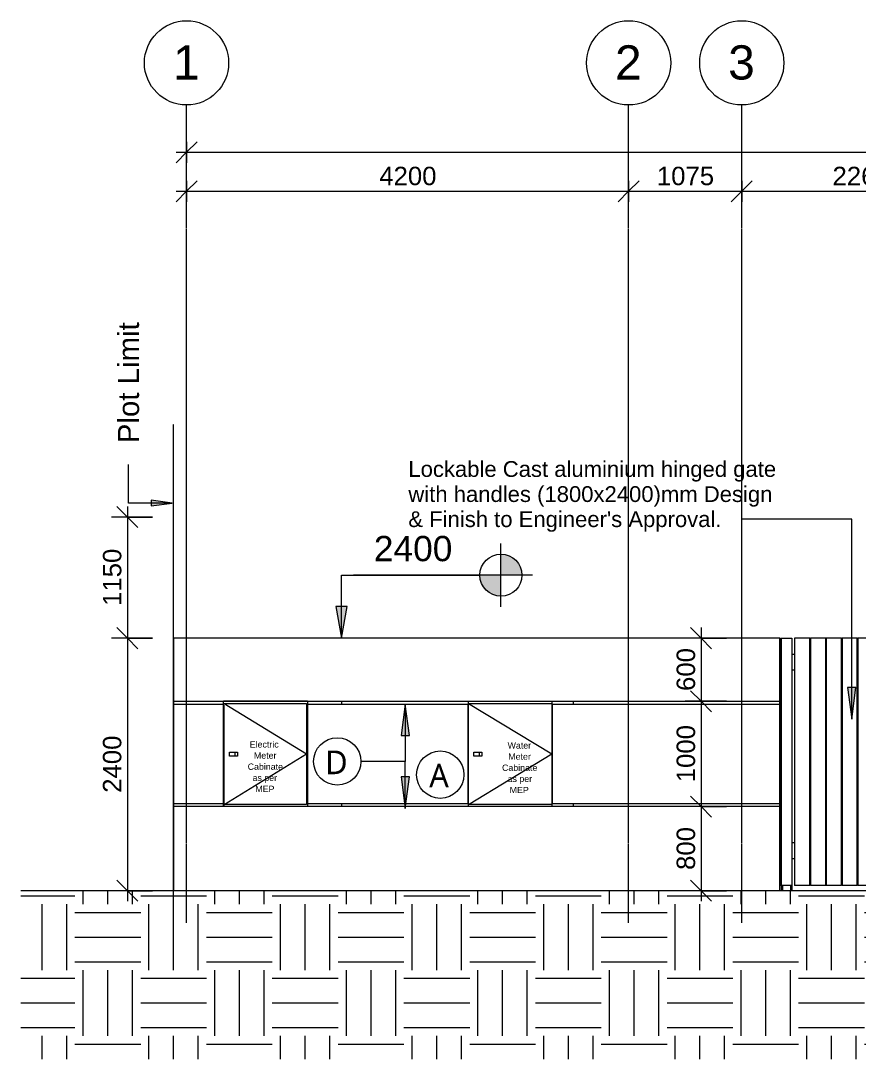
# Model space of a CAD drawing. Header units: millimetres. Extents: x -15568 to 101774, y -1636 to 15232.
# Drawn here: x 69653 to 77610, y -1600 to 8265 of the extents above; entities that cross this region are included whole.
import ezdxf

# ---------------------------------------------------------------- set-up
doc = ezdxf.new("R2010")
doc.units = ezdxf.units.MM
for name, pattern in [('Dash', [6, 3, -3]), ('Grid Line', [22.225, 12.7, -3.175, 3.175, -3.175]), ('Hidden', [7.14375, 4.7625, -2.38125])]:
    doc.linetypes.add(name, pattern=pattern)
for name, color, linetype, lineweight in [('A-ANNO-DIMS', 211, 'Continuous', 9), ('A-ANNO-DIMS-100', 211, 'Continuous', 9), ('A-ANNO-NOTE', 131, 'Continuous', 9), ('A-DETL-GENF', 92, 'Continuous', 9), ('A-DETL-HDLN', 90, 'Hidden', 9), ('A-DETL-THIN', 151, 'Continuous', 9), ('A-DOOR', 31, 'Continuous', 9), ('A-WALL', 113, 'Continuous', 9), ('G-ANNO-DIMS', 111, 'Continuous', 9), ('G-ANNO-TEXT', 231, 'Continuous', 9), ('Q-CASE', 31, 'Continuous', 9), ('S-COLS', 52, 'Hidden', 9), ('S-GRID', 1, 'Continuous', 9), ('S-GRID-IDEN', 1, 'Continuous', 9)]:
    doc.layers.add(name, color=color, linetype=linetype, lineweight=lineweight)
doc.styles.add('Arial_10', font='arial.ttf', dxfattribs={"height": 150})
doc.styles.add('Arial_14', font='arial.ttf', dxfattribs={"height": 60})
doc.styles.add('Arial_2', font='arial.ttf', dxfattribs={"height": 325})
doc.styles.add('Arial_4', font='arial.ttf', dxfattribs={"height": 240})
doc.styles.add('Arial_5', font='arial.ttf', dxfattribs={"height": 200})
doc.styles.add('Arial_7', font='arial.ttf', dxfattribs={"height": 175})
doc.styles.add('Lucida Sans Unicode', font='l_10646.ttf', dxfattribs={"height": 225})
doc.dimstyles.new('Ele-dim-100_2', dxfattribs={"dimscale": 304.8, "dimtxt": 178.545395, "dimasz": 0.656168, "dimexe": 0.492126, "dimexo": 0.0625, "dimgap": 0.016404, "dimtad": 1, "dimdec": 0, "dimrnd": 5, "dimzin": 0, "dimdsep": 46, "dimtxsty": 'Arial_7', "dimblk1": 'OBLIQUE', "dimblk2": 'OBLIQUE', "dimsah": 1, "dimcen": 0.09, "dimdle": 0.328084, "dimazin": 0, "dimtfac": 1, "dimtdec": 4, "dimtix": 1, "dimtmove": 0, "dimatfit": 3, "dimfxl": 0.787402, "dimfxlon": 1, "dimtvp": 1, "dimtolj": 1, "dimtzin": 0, "dimarcsym": 2})
doc.dimstyles.new('grid-dim', dxfattribs={"dimscale": 304.8, "dimtxt": 178.545395, "dimasz": 0.656168, "dimexe": 0.328084, "dimexo": 0.0625, "dimgap": 0.016404, "dimtad": 1, "dimdec": 0, "dimzin": 0, "dimdsep": 46, "dimtxsty": 'Arial_7', "dimblk1": 'OBLIQUE', "dimblk2": 'OBLIQUE', "dimsah": 1, "dimcen": 0.09, "dimdle": 0.328084, "dimazin": 0, "dimtfac": 1, "dimtdec": 4, "dimtix": 1, "dimtmove": 0, "dimatfit": 3, "dimfxl": 0.328084, "dimfxlon": 1, "dimtvp": 1, "dimtolj": 1, "dimtzin": 0, "dimarcsym": 2})

# ---------------------------------------------------------------- blocks, each defined once
blk = doc.blocks.new('Double_Gate_14354 - 12_ W x 7_ H-1332395-Elevation-1a')
at = {"layer": 'A-DOOR'}
for p, q in [((-1470.8, 2400), (-1463.7, 2400)), ((-1470.8, 2400), (-1470.8, 50)), ((-1463.7, 2400), (-1362.1, 2400)), ((-1463.7, 2400), (-1463.7, 50)), ((-1362.1, 2400), (-1362.1, 50)), ((-1336.7, 2400), (-1336.7, 50)), ((-1191.7, 2400), (-1336.7, 2400)), ((-1191.7, 50), (-1191.7, 2400)), ((-1191.7, 2400), (-1186.7, 2400)), ((-1191.7, 2395.2), (-1186.7, 2395.2)), ((-1186.7, 2400), (-1186.7, 50)), ((-1041.7, 2400), (-1186.7, 2400)), ((-1041.7, 50), (-1041.7, 2400)), ((-1041.7, 2400), (-1036.7, 2400)), ((-1041.7, 2395.2), (-1036.7, 2395.2)), ((-1036.7, 2400), (-1036.7, 50)), ((-891.7, 2400), (-1036.7, 2400)), ((-891.7, 50), (-891.7, 2400)), ((-891.7, 2400), (-886.7, 2400)), ((-891.7, 2395.2), (-886.7, 2395.2)), ((-886.7, 2400), (-886.7, 50)), ((-741.7, 2400), (-886.7, 2400)), ((-741.7, 50), (-741.7, 2400)), ((-741.7, 2400), (-736.7, 2400)), ((-741.7, 2395.2), (-736.7, 2395.2)), ((-736.7, 2400), (-736.7, 50)), ((-591.7, 2400), (-736.7, 2400)), ((-591.7, 50), (-591.7, 2400)), ((-591.7, 2400), (-589.1, 2400)), ((-589.1, 2400), (-589.1, 152.4)), ((-563.7, 2400), (-561.1, 2400)), ((-563.7, 2400), (-563.7, 152.4)), ((-561.1, 50), (-561.1, 2400)), ((-416.1, 2400), (-561.1, 2400)), ((-416.1, 2400), (-416.1, 50)), ((-416.1, 2400), (-411.1, 2400)), ((-416.1, 2395.2), (-411.1, 2395.2)), ((-411.1, 50), (-411.1, 2400)), ((-266.1, 2400), (-411.1, 2400)), ((-266.1, 2400), (-266.1, 50)), ((-266.1, 2400), (-261.1, 2400)), ((-266.1, 2395.2), (-261.1, 2395.2)), ((-261.1, 50), (-261.1, 2400)), ((-116.1, 2400), (-261.1, 2400)), ((-116.1, 2400), (-116.1, 50)), ((-116.1, 2400), (-111.1, 2400)), ((-116.1, 2395.2), (-111.1, 2395.2)), ((-111.1, 50), (-111.1, 2400)), ((33.9, 2400), (-111.1, 2400)), ((33.9, 2400), (33.9, 50)), ((33.9, 2400), (38.9, 2400)), ((33.9, 2395.2), (38.9, 2395.2)), ((38.9, 50), (38.9, 2400)), ((183.9, 2400), (38.9, 2400)), ((183.9, 2400), (183.9, 50)), ((209.3, 2400), (209.3, 50)), ((310.9, 2400), (209.3, 2400)), ((310.9, 2400), (310.9, 50)), ((318.1, 2400), (310.9, 2400)), ((318.1, 2400), (318.1, 50)), ((-1191.7, 2323.8), (-1186.7, 2323.8)), ((-1041.7, 2323.8), (-1036.7, 2323.8)), ((-891.7, 2323.8), (-886.7, 2323.8)), ((-741.7, 2323.8), (-736.7, 2323.8)), ((-416.1, 2323.8), (-411.1, 2323.8)), ((-413.7, 2323.9), (-413.7, 228.4)), ((-266.1, 2323.8), (-261.1, 2323.8)), ((-263.7, 2323.9), (-263.7, 228.3)), ((-116.1, 2323.8), (-111.1, 2323.8)), ((-113.7, 2324.1), (-113.7, 228.5)), ((33.9, 2323.8), (38.9, 2323.8)), ((36.3, 2324), (36.3, 228.5)), ((-1362.1, 2247.6), (-1336.7, 2247.6)), ((183.9, 2247.6), (209.3, 2247.6)), ((-1336.7, 2095.2), (-1362.1, 2095.2)), ((209.3, 2095.2), (183.9, 2095.2)), ((-1362.1, 457.2), (-1336.7, 457.2)), ((183.9, 457.2), (209.3, 457.2)), ((-1336.7, 304.8), (-1362.1, 304.8)), ((209.3, 304.8), (183.9, 304.8)), ((-1186.7, 228.6), (-1191.7, 228.6)), ((-1036.7, 228.6), (-1041.7, 228.6)), ((-886.7, 228.6), (-891.7, 228.6)), ((-736.7, 228.6), (-741.7, 228.6)), ((-411.1, 228.6), (-416.1, 228.6)), ((-261.1, 228.6), (-266.1, 228.6)), ((-111.1, 228.6), (-116.1, 228.6)), ((38.9, 228.6), (33.9, 228.6)), ((-1186.7, 157.2), (-1191.7, 157.2)), ((-1186.7, 152.4), (-1191.7, 152.4)), ((-1036.7, 157.2), (-1041.7, 157.2)), ((-1036.7, 152.4), (-1041.7, 152.4)), ((-886.7, 157.2), (-891.7, 157.2)), ((-886.7, 152.4), (-891.7, 152.4)), ((-736.7, 157.2), (-741.7, 157.2)), ((-736.7, 152.4), (-741.7, 152.4)), ((-589.1, 152.4), (-591.7, 152.4)), ((-563.7, 152.4), (-563.7, 50)), ((-561.1, 152.4), (-563.7, 152.4)), ((-411.1, 157.2), (-416.1, 157.2)), ((-411.1, 152.4), (-416.1, 152.4)), ((-413.7, 152.4), (-413.7, 50)), ((-261.1, 157.2), (-266.1, 157.2)), ((-261.1, 152.4), (-266.1, 152.4)), ((-263.7, 152.4), (-263.7, 50)), ((-111.1, 157.2), (-116.1, 157.2)), ((-111.1, 152.4), (-116.1, 152.4)), ((-113.7, 152.4), (-113.7, 50)), ((38.9, 157.2), (33.9, 157.2)), ((38.9, 152.4), (33.9, 152.4)), ((36.3, 152.6), (36.3, 50)), ((-1463.7, 50), (-1470.8, 50)), ((-1362.1, 50), (-1463.7, 50)), ((-1191.7, 50), (-1336.7, 50)), ((-1041.7, 50), (-1186.7, 50)), ((-891.7, 50), (-1036.7, 50)), ((-741.7, 50), (-886.7, 50)), ((-591.7, 50), (-736.7, 50)), ((-561.1, 50), (-563.7, 50)), ((-416.1, 50), (-561.1, 50)), ((-411.1, 50), (-413.7, 50)), ((-266.1, 50), (-411.1, 50)), ((-261.1, 50), (-263.7, 50)), ((-116.1, 50), (-261.1, 50)), ((-111.1, 50), (-113.7, 50)), ((33.9, 50), (-111.1, 50)), ((38.9, 50), (36.3, 50)), ((183.9, 50), (38.9, 50)), ((310.9, 50), (209.3, 50)), ((318.1, 50), (310.9, 50))]:
    blk.add_line(p, q, dxfattribs=at)
at = {"layer": 'A-DOOR', "linetype": 'Dash'}
for p in [(-563.7, 2400), (-563.7, 0)]:
    blk.add_line(p, (-589.1, 1200), dxfattribs=at)
at = {"layer": 'A-DOOR'}
for points, knots in [([(-591.8, 2397.2), (-591.7, 2397.4), (-591.4, 2397.7), (-590.7, 2398.3), (-590.2, 2398.9), (-589.8, 2399.2)], [-0.3333333, -0.3333333, -0.3333333, -0.3333333, -0.25, -0.1666667, 0, 0, 0, 0]), ([(-562.9, 2399.2), (-562.5, 2398.9), (-562, 2398.3), (-561.3, 2397.7), (-561, 2397.4), (-560.9, 2397.2)], [-1, -1, -1, -1, -0.8333333, -0.75, -0.6666667, -0.6666667, -0.6666667, -0.6666667]), ([(-589.8, 153.2), (-590.2, 153.5), (-590.7, 154.1), (-591.4, 154.7), (-591.7, 155), (-591.8, 155.2)], [0, 0, 0, 0, 0.1666667, 0.25, 0.3333333, 0.3333333, 0.3333333, 0.3333333]), ([(-560.9, 155.2), (-560.9, 155.1), (-561.1, 155), (-561.4, 154.6), (-562, 154.1), (-562.5, 153.5), (-562.9, 153.2)], [0.6666667, 0.6666667, 0.6666667, 0.6666667, 0.7083333, 0.75, 0.8333333, 1, 1, 1, 1])]:
    blk.add_open_spline(points, degree=3, knots=knots, dxfattribs=at)
at = {"layer": 'S-COLS', "linetype": 'Continuous'}
for p, q in [((-1463.7, 50), (-1463.7, 0)), ((-1362.1, 50), (-1362.1, 0)), ((209.3, 0), (209.3, 50)), ((310.9, 0), (310.9, 50))]:
    blk.add_line(p, q, dxfattribs=at)
at = {"layer": 'S-COLS'}
for p, q in [((-1451.8, 50), (-1451.8, 0)), ((-1373.9, 0), (-1373.9, 50)), ((221.2, 0), (221.2, 50)), ((299.1, 50), (299.1, 0))]:
    blk.add_line(p, q, dxfattribs=at)
blk = doc.blocks.new('sm - sm-1656433-Elevation-1a')
at = {"layer": 'Q-CASE'}
for p, q in [((-6763.9, 800), (-6763.9, 1800)), ((-6763.9, 1800), (-5963.9, 1800)), ((-6763.9, 800), (-6763.9, 1800)), ((-5963.9, 1800), (-6763.9, 1800)), ((-6756.2, 1780), (-5973.7, 1300)), ((-6756.2, 1780), (-5973.7, 1780)), ((-5973.7, 1780), (-5973.7, 820)), ((-5963.9, 1800), (-5963.9, 800)), ((-5963.9, 1800), (-5963.9, 800)), ((-6756.2, 803.2), (-6756.2, 1763.2)), ((-6756.2, 820), (-5973.7, 1300)), ((-6704.5, 1278.8), (-6704.5, 1316.3)), ((-6704.5, 1316.3), (-6629.5, 1316.3)), ((-6654.5, 1316.3), (-6654.5, 1278.8)), ((-6629.5, 1316.3), (-6629.5, 1278.8)), ((-6629.5, 1278.8), (-6704.5, 1278.8)), ((-5963.9, 800), (-6763.9, 800)), ((-5963.9, 800), (-6763.9, 800)), ((-5973.7, 820), (-6756.2, 820))]:
    blk.add_line(p, q, dxfattribs=at)
blk = doc.blocks.new('ONU - ONU-1657418-Elevation-1a')
at = {"layer": 'Q-CASE'}
for p, q in [((-4438.9, 1800), (-3638.9, 1800)), ((-4438.9, 1800), (-4438.9, 800)), ((-4435, 1780), (-3642.2, 1300)), ((-4435, 820), (-4435, 1780)), ((-4435, 1780), (-3642.2, 1780)), ((-3642.2, 1780), (-3642.2, 820)), ((-3638.9, 800), (-3638.9, 1800)), ((-4435, 820), (-3642.2, 1300)), ((-4384, 1278.8), (-4384, 1316.3)), ((-4384, 1316.3), (-4309, 1316.3)), ((-4334, 1316.3), (-4334, 1278.8)), ((-4309, 1316.3), (-4309, 1278.8)), ((-4309, 1278.8), (-4384, 1278.8)), ((-3638.9, 800), (-4438.9, 800)), ((-3642.2, 820), (-4435, 820))]:
    blk.add_line(p, q, dxfattribs=at)
blk = doc.blocks.new('Grid - 100-grid-312781-Elevation-1a')
at = {"layer": 'S-GRID-IDEN'}
blk.add_circle((-7113.9, 7864.5), 400, dxfattribs=at)
blk = doc.blocks.new('Spot Elevations - Standard-23738-Elevation-1a')
at = {"layer": 'G-ANNO-DIMS'}
h = blk.add_hatch(color=256, dxfattribs=at)
edge = h.paths.add_edge_path()
edge.add_line((-4127.1, 2998.1), (-3927.1, 2998.1))
edge.add_arc((-4127.1, 2998.1), 200, 0, 90)
edge.add_line((-4127.1, 3198.1), (-4127.1, 2998.1))
h = blk.add_hatch(color=256, dxfattribs=at)
edge = h.paths.add_edge_path()
edge.add_line((-4127.1, 2998.1), (-4327.1, 2998.1))
edge.add_arc((-4127.1, 2998.1), 200, 180, 270)
edge.add_line((-4127.1, 2798.1), (-4127.1, 2998.1))
for p, q in [((-4127.1, 2698.1), (-4127.1, 3298.1)), ((-3827.1, 2998.1), (-5527.1, 2998.1))]:
    blk.add_line(p, q, dxfattribs=at)
blk.add_circle((-4127.1, 2998.1), 200, dxfattribs=at)
blk = doc.blocks.new('GL-TEXT2 - External finishes-tag 2-777035-Elevation-1a')
at = {"layer": 'A-ANNO-NOTE'}
blk.add_circle((4371.7, 3010.2), 225, dxfattribs=at)
blk = doc.blocks.new('DIMBLOCK77-Elevation-1a')
at = {"layer": 'A-ANNO-DIMS-100', "transparency": 16777216}
for p, q in [((70665.9, 3550), (70565.9, 3650)), ((70665.9, 3650), (70665.9, 2400)), ((70905.9, 3550), (70515.9, 3550)), ((70665.9, 3550), (70765.9, 3450)), ((70665.9, 3550), (70905.9, 3550)), ((70665.9, 2400), (70565.9, 2500)), ((70905.9, 2400), (70515.9, 2400)), ((70665.9, 2400), (70765.9, 2300)), ((70665.9, 2400), (70905.9, 2400))]:
    blk.add_line(p, q, dxfattribs=at)
at = {"layer": 'A-ANNO-DIMS-100', "color": 0, "transparency": 16777216, "insert": (70433.7, 2705.8), "char_height": 175, "width": 646.06, "attachment_point": 1, "rotation": 90, "line_spacing_factor": 0.941778, "style": 'Arial_7'}
blk.add_mtext('1150', dxfattribs=at)
blk = doc.blocks.new('_Oblique')
at = {"color": 0, "linetype": 'ByBlock', "lineweight": -2}
blk.add_line((-0.5, -0.5), (0.5, 0.5), dxfattribs=at)
blk = doc.blocks.new('DIMBLOCK78-Elevation-1a')
at = {"layer": 'A-ANNO-DIMS-100', "transparency": 16777216}
for p, q in [((70665.9, 2400), (70565.9, 2500)), ((70905.9, 2400), (70515.9, 2400)), ((70665.9, 2400), (70665.9, -100)), ((70665.9, 2400), (70765.9, 2300)), ((70665.9, 2400), (70905.9, 2400)), ((70665.9, 0), (70565.9, 100)), ((70905.9, 0), (70515.9, 0)), ((70665.9, 0), (70765.9, -100)), ((70665.9, 0), (70905.9, 0))]:
    blk.add_line(p, q, dxfattribs=at)
at = {"layer": 'A-ANNO-DIMS-100', "color": 0, "transparency": 16777216, "insert": (70433.7, 930.8), "char_height": 175, "width": 646.06, "attachment_point": 1, "rotation": 90, "line_spacing_factor": 0.941778, "style": 'Arial_7'}
blk.add_mtext('2400', dxfattribs=at)
blk = doc.blocks.new('DIMBLOCK79-Elevation-1a')
at = {"layer": 'A-ANNO-DIMS-100', "transparency": 16777216}
for p, q in [((76116.7, 2400), (76016.7, 2500)), ((76116.7, 2500), (76116.7, 1800)), ((76356.7, 2400), (75966.7, 2400)), ((76116.7, 2400), (76216.7, 2300)), ((76116.7, 2400), (76356.7, 2400)), ((76116.7, 1800), (76016.7, 1900)), ((76356.7, 1800), (75966.7, 1800)), ((76116.7, 1800), (76216.7, 1700)), ((76116.7, 1800), (76356.7, 1800))]:
    blk.add_line(p, q, dxfattribs=at)
at = {"layer": 'A-ANNO-DIMS-100', "color": 0, "transparency": 16777216, "insert": (75884.5, 1898.1), "char_height": 175, "width": 484.545, "attachment_point": 1, "rotation": 90, "line_spacing_factor": 0.941778, "style": 'Arial_7'}
blk.add_mtext('600', dxfattribs=at)
blk = doc.blocks.new('DIMBLOCK80-Elevation-1a')
at = {"layer": 'A-ANNO-DIMS-100', "transparency": 16777216}
for p, q in [((76116.7, 1800), (76016.7, 1900)), ((76356.7, 1800), (75966.7, 1800)), ((76116.7, 1800), (76116.7, 800)), ((76116.7, 1800), (76216.7, 1700)), ((76116.7, 1800), (76356.7, 1800)), ((76116.7, 800), (76016.7, 900)), ((76356.7, 800), (75966.7, 800)), ((76116.7, 800), (76216.7, 700)), ((76116.7, 800), (76356.7, 800))]:
    blk.add_line(p, q, dxfattribs=at)
at = {"layer": 'A-ANNO-DIMS-100', "color": 0, "transparency": 16777216, "insert": (75884.5, 1030.8), "char_height": 175, "width": 646.06, "attachment_point": 1, "rotation": 90, "line_spacing_factor": 0.941778, "style": 'Arial_7'}
blk.add_mtext('1000', dxfattribs=at)
blk = doc.blocks.new('DIMBLOCK81-Elevation-1a')
at = {"layer": 'A-ANNO-DIMS-100', "transparency": 16777216}
for p, q in [((76116.7, 800), (76016.7, 900)), ((76356.7, 800), (75966.7, 800)), ((76116.7, 800), (76116.7, -100)), ((76116.7, 800), (76216.7, 700)), ((76116.7, 800), (76356.7, 800)), ((76116.7, 0), (76016.7, 100)), ((76356.7, 0), (75966.7, 0)), ((76116.7, 0), (76216.7, -100)), ((76116.7, 0), (76356.7, 0))]:
    blk.add_line(p, q, dxfattribs=at)
at = {"layer": 'A-ANNO-DIMS-100', "color": 0, "transparency": 16777216, "insert": (75884.5, 198.1), "char_height": 175, "width": 484.545, "attachment_point": 1, "rotation": 90, "line_spacing_factor": 0.941778, "style": 'Arial_7'}
blk.add_mtext('800', dxfattribs=at)
blk = doc.blocks.new('DIMBLOCK82-Elevation-1a')
at = {"layer": 'A-ANNO-DIMS-100', "transparency": 16777216}
for p, q in [((71228.4, 6645.5), (71328.4, 6745.5)), ((71228.4, 6745.5), (71228.4, 6545.5)), ((71228.4, 6645.5), (71228.4, 6745.5)), ((75428.4, 6645.5), (75528.4, 6745.5)), ((75428.4, 6745.5), (75428.4, 6545.5)), ((75428.4, 6645.5), (75428.4, 6745.5)), ((71128.4, 6645.5), (75428.4, 6645.5)), ((71228.4, 6645.5), (71128.4, 6545.5)), ((75428.4, 6645.5), (75328.4, 6545.5))]:
    blk.add_line(p, q, dxfattribs=at)
at = {"layer": 'A-ANNO-DIMS-100', "color": 0, "transparency": 16777216, "insert": (73059.2, 6877.7), "char_height": 175, "width": 646.06, "attachment_point": 1, "line_spacing_factor": 0.941778, "style": 'Arial_7'}
blk.add_mtext('4200', dxfattribs=at)
blk = doc.blocks.new('DIMBLOCK83-Elevation-1a')
at = {"layer": 'A-ANNO-DIMS-100', "transparency": 16777216}
for p, q in [((75428.4, 6645.5), (75528.4, 6745.5)), ((75428.4, 6745.5), (75428.4, 6545.5)), ((75428.4, 6645.5), (75428.4, 6745.5)), ((76503.4, 6645.5), (76603.4, 6745.5)), ((76503.4, 6745.5), (76503.4, 6545.5)), ((76503.4, 6645.5), (76503.4, 6745.5)), ((75428.4, 6645.5), (75328.4, 6545.5)), ((75428.4, 6645.5), (76503.4, 6645.5)), ((76503.4, 6645.5), (76403.4, 6545.5))]:
    blk.add_line(p, q, dxfattribs=at)
at = {"layer": 'A-ANNO-DIMS-100', "color": 0, "transparency": 16777216, "insert": (75696.7, 6877.7), "char_height": 175, "width": 646.06, "attachment_point": 1, "line_spacing_factor": 0.941778, "style": 'Arial_7'}
blk.add_mtext('1075', dxfattribs=at)
blk = doc.blocks.new('DIMBLOCK84-Elevation-1a')
at = {"layer": 'A-ANNO-DIMS-100', "transparency": 16777216}
for p, q in [((76503.4, 6645.5), (76603.4, 6745.5)), ((76503.4, 6745.5), (76503.4, 6545.5)), ((76503.4, 6645.5), (76503.4, 6745.5)), ((78765.9, 6645.5), (78865.9, 6745.5)), ((78765.9, 6745.5), (78765.9, 6545.5)), ((78765.9, 6645.5), (78765.9, 6745.5)), ((76503.4, 6645.5), (76403.4, 6545.5)), ((76503.4, 6645.5), (78765.9, 6645.5)), ((78765.9, 6645.5), (78665.9, 6545.5))]:
    blk.add_line(p, q, dxfattribs=at)
at = {"layer": 'A-ANNO-DIMS-100', "color": 0, "transparency": 16777216, "insert": (77365.5, 6877.7), "char_height": 175, "width": 646.06, "attachment_point": 1, "line_spacing_factor": 0.941778, "style": 'Arial_7'}
blk.add_mtext('2263', dxfattribs=at)
blk = doc.blocks.new('DIMBLOCK87-Elevation-1a')
at = {"layer": 'A-ANNO-DIMS-100', "transparency": 16777216}
for p, q in [((71228.4, 7015.8), (71328.4, 7115.8)), ((71228.4, 7115.8), (71228.4, 6915.8)), ((71228.4, 7015.8), (71228.4, 7115.8)), ((84965.9, 7015.8), (85065.9, 7115.8)), ((84965.9, 7115.8), (84965.9, 6915.8)), ((84965.9, 7015.8), (84965.9, 7115.8)), ((71128.4, 7015.8), (85065.9, 7015.8)), ((71228.4, 7015.8), (71128.4, 6915.8)), ((84965.9, 7015.8), (84865.9, 6915.8))]:
    blk.add_line(p, q, dxfattribs=at)
at = {"layer": 'A-ANNO-DIMS-100', "color": 0, "transparency": 16777216, "insert": (77760.7, 7248), "char_height": 175, "width": 807.575, "attachment_point": 1, "line_spacing_factor": 0.941778, "style": 'Arial_7'}
blk.add_mtext('13737', dxfattribs=at)

msp = doc.modelspace()

# ---------------------------------------------------------------- hatches: boundary and pattern name
at = {"layer": 'A-ANNO-NOTE'}
for points in [[(73305.8, 1773.8), (73266.3, 1473.8), (73345.3, 1473.8)], [(73305.8, 782.8), (73345.3, 1082.8), (73266.3, 1082.8)]]:
    msp.add_hatch(color=256, dxfattribs=at).paths.add_polyline_path(points)
at = {"layer": 'A-DETL-GENF'}
h = msp.add_hatch(dxfattribs=at)
h.set_pattern_fill('FP_6', color=8, style=0, pattern_type=2)
h.set_pattern_definition([(0, (79542.8, 1200), (625, 625), [625, -625]), (0, (79542.8, 1434.4), (625, 625), [625, -625]), (0, (79542.8, 1668.75), (625, 625), [625, -625]), (90, (79620.95, 1746.9), (-625, 625), [625, -625]), (90, (79855.3, 1746.9), (-625, 625), [625, -625]), (90, (80089.7, 1746.9), (-625, 625), [625, -625])])
h.paths.add_polyline_path([(85697.4, -1600), (86293.1, -1600), (86293.1, 0), (69653.4, 0), (69653.4, -1600), (81414.2, -1600)])
h.paths.add_polyline_path([(80505.4, -586.9), (80505.4, -323.9), (81398.3, -323.9), (81398.3, -586.9)])
at = {"layer": 'G-ANNO-DIMS'}
msp.add_hatch(color=256, dxfattribs=at).paths.add_polyline_path([(72700.4, 2400), (72753.3, 2700), (72647.5, 2700)])
at = {"layer": 'G-ANNO-TEXT'}
for points in [[(71091, 3682.9), (70891, 3709.2), (70891, 3656.5)], [(77547.4, 1631.1), (77586.9, 1931.1), (77507.9, 1931.1)]]:
    msp.add_hatch(color=250, dxfattribs=at).paths.add_polyline_path(points)

# ---------------------------------------------------------------- linework, layer by layer
at = {"layer": 'A-ANNO-NOTE'}
for p, q in [((73305.8, 1773.8), (73266.3, 1473.8)), ((73345.3, 1473.8), (73305.8, 1773.8)), ((73305.8, 1773.8), (73305.8, 1228.6)), ((73266.3, 1473.8), (73345.3, 1473.8)), ((73305.8, 1228.6), (72885.6, 1228.6)), ((73305.8, 1228.6), (72885.6, 1228.6)), ((73305.8, 782.8), (73305.8, 1228.6)), ((73345.3, 1082.8), (73266.3, 1082.8)), ((73266.3, 1082.8), (73305.8, 782.8)), ((73305.8, 782.8), (73345.3, 1082.8))]:
    msp.add_line(p, q, dxfattribs=at)
at = {"layer": 'A-DETL-HDLN'}
msp.add_line((71103.4, -197.3), (71103.4, 4432.7), dxfattribs=at)
at = {"layer": 'A-DETL-THIN'}
msp.add_line((86293.1, 0), (69653.4, 0), dxfattribs=at)
at = {"layer": 'A-WALL'}
for p, q in [((76865.9, 2400), (71103.4, 2400)), ((71103.4, 2400), (71103.4, 0)), ((76865.9, 0), (76865.9, 2400)), ((71103.4, 1800), (76865.9, 1800)), ((72700.4, 1800), (72700.4, 1770)), ((74903.4, 1770), (74903.4, 1800)), ((71578.4, 1770), (71103.4, 1770)), ((71578.4, 830), (71578.4, 1770)), ((72378.4, 1770), (72378.4, 830)), ((73903.4, 1770), (72378.4, 1770)), ((73903.4, 830), (73903.4, 1770)), ((76865.9, 1770), (74703.4, 1770)), ((74703.4, 1770), (74703.4, 830)), ((71103.4, 830), (71578.4, 830)), ((76865.9, 800), (71103.4, 800)), ((72378.4, 830), (73903.4, 830)), ((72700.4, 830), (72700.4, 800)), ((74703.4, 830), (76865.9, 830)), ((74903.4, 800), (74903.4, 830))]:
    msp.add_line(p, q, dxfattribs=at)
at = {"layer": 'G-ANNO-DIMS'}
for p, q in [((72700.4, 2998.1), (74015.2, 2998.1)), ((72700.4, 2400), (72700.4, 2998.1)), ((72753.3, 2700), (72647.5, 2700)), ((72647.5, 2700), (72700.4, 2400)), ((72700.4, 2400), (72753.3, 2700))]:
    msp.add_line(p, q, dxfattribs=at)
at = {"layer": 'G-ANNO-TEXT', "color": 250}
for p, q in [((70676.8, 3682.9), (70676.8, 4048.5)), ((71091, 3682.9), (70676.8, 3682.9)), ((71091, 3682.9), (70891, 3709.2)), ((70891, 3709.2), (70891, 3656.5)), ((70891, 3656.5), (71091, 3682.9)), ((77029.4, 3530.3), (76502.2, 3530.3)), ((77547.4, 3530.3), (77029.4, 3530.3)), ((77547.4, 1631.1), (77547.4, 3530.3)), ((77586.9, 1931.1), (77507.9, 1931.1)), ((77507.9, 1931.1), (77547.4, 1631.1)), ((77547.4, 1631.1), (77586.9, 1931.1))]:
    msp.add_line(p, q, dxfattribs=at)
at = {"layer": 'S-GRID', "linetype": 'Grid Line'}
for p, q in [((71228.4, -304.8), (71228.4, 7464.5)), ((75428.4, -304.8), (75428.4, 7464.5)), ((76503.4, -304.8), (76503.4, 7464.5))]:
    msp.add_line(p, q, dxfattribs=at)

# ---------------------------------------------------------------- block references
at = {"layer": 'A-ANNO-NOTE'}
for p in [(68288.9, -1781.5), (69267, -1907.2)]:
    msp.add_blockref('GL-TEXT2 - External finishes-tag 2-777035-Elevation-1a', p, dxfattribs=at)
at = {"layer": 'A-DOOR'}
msp.add_blockref('Double_Gate_14354 - 12_ W x 7_ H-1332395-Elevation-1a', (78342.3, 0), dxfattribs=at)
at = {"layer": 'G-ANNO-DIMS'}
msp.add_blockref('Spot Elevations - Standard-23738-Elevation-1a', (78342.3, 0), dxfattribs=at)
at = {"layer": 'Q-CASE'}
for name in ['sm - sm-1656433-Elevation-1a', 'ONU - ONU-1657418-Elevation-1a']:
    msp.add_blockref(name, (78342.3, 0), dxfattribs=at)
at = {"layer": 'S-GRID-IDEN'}
for p in [(78342.3, 0), (82542.3, 0), (83617.3, 0)]:
    msp.add_blockref('Grid - 100-grid-312781-Elevation-1a', p, dxfattribs=at)

# ---------------------------------------------------------------- texts
at = {"layer": 'A-ANNO-NOTE', "char_height": 225, "attachment_point": 1, "style": 'Lucida Sans Unicode'}
for s, insert, width in [('D', (72545.3, 1332.3), 288.607), ('A', (73533.4, 1206.7), 264.557)]:
    msp.add_mtext(s, dxfattribs=dict(at, insert=insert, width=width))
at = {"layer": 'G-ANNO-DIMS', "insert": (73008, 3371), "char_height": 240, "width": 893.244, "attachment_point": 1, "line_spacing_factor": 0.941778, "style": 'Arial_4'}
msp.add_mtext('2400', dxfattribs=at)
at = {"layer": 'G-ANNO-TEXT', "color": 7, "insert": (70576.8, 4251.7), "char_height": 200, "width": 1435.021, "attachment_point": 1, "rotation": 90, "style": 'Arial_5'}
msp.add_mtext('Plot Limit', dxfattribs=at)
at = {"layer": 'G-ANNO-TEXT', "color": 7, "attachment_point": 1}
for s, insert, char_height, width, style in [('Lockable Cast aluminium hinged gate ', (73335.7, 4081.6), 150, 4232.91, 'Arial_10'), ('with handles (1800x2400)mm Design ', (73335.7, 3843.4), 150, 4232.91, 'Arial_10'), ("& Finish to Engineer's Approval.", (73335.7, 3605.3), 150, 3591.56, 'Arial_10'), ('Electric ', (71829, 1420.8), 60, 384.81, 'Arial_14'), ('Water ', (74278.6, 1410.8), 60, 312.658, 'Arial_14'), ('Meter ', (71868.7, 1315), 60, 296.624, 'Arial_14'), ('Meter ', (74285.2, 1305), 60, 296.624, 'Arial_14'), ('Cabinate ', (71809.2, 1209.2), 60, 440.928, 'Arial_14'), ('Cabinate ', (74225.6, 1199.2), 60, 416.877, 'Arial_14'), ('as per ', (71855.5, 1103.3), 60, 320.675, 'Arial_14'), ('MEP', (71881.9, 997.5), 60, 232.489, 'Arial_14'), ('as per ', (74278.6, 1093.3), 60, 320.675, 'Arial_14'), ('MEP', (74298.4, 987.5), 60, 232.489, 'Arial_14')]:
    msp.add_mtext(s, dxfattribs=dict(at, insert=insert, char_height=char_height, width=width, style=style))

# ---------------------------------------------------------------- dimensions: what is measured, and where the dimension line sits
at = {"layer": 'A-ANNO-DIMS'}
for base, p1, p2, override, picture, middle in [((84965.9238, 7015.8141), (71228.4239, 7115.8141), (84965.9238, 7115.8141), {"dimpost": '<>', "dimfxl": 13737.499873}, 'DIMBLOCK87-Elevation-1a', (78097.1738, 7110.224)), ((75428.4, 6645.5), (71228.4, 6745.5), (75428.4, 6745.5), {"dimpost": '<>', "dimfxl": 4199.999873}, 'DIMBLOCK82-Elevation-1a', (73328.4, 6739.8)), ((76503.4, 6645.5), (75428.4, 6745.5), (76503.4, 6745.5), {"dimpost": '<>', "dimfxl": 1075.000234}, 'DIMBLOCK83-Elevation-1a', (75965.9, 6739.8)), ((78765.9257, 6645.4612), (76503.424, 6745.4612), (78765.9257, 6745.4612), {"dimpost": '<>', "dimfxl": 2262.501734}, 'DIMBLOCK84-Elevation-1a', (77634.6749, 6739.8711))]:
    dim = msp.add_linear_dim(base=base, p1=p1, p2=p2, dimstyle='grid-dim', override=override, dxfattribs=at)
    dim.commit()
    dim.dimension.update_dxf_attribs({"geometry": picture, "text_midpoint": middle})
for base, p1, p2, override, picture, middle in [((70665.9, 2400), (70905.9, 3550), (70905.9, 2400), {"dimpost": '<>', "dimfxl": 1150}, 'DIMBLOCK77-Elevation-1a', (70571.6, 2975)), ((70665.9, 0), (70905.9, 2400), (70905.9, 0), {"dimpost": '<>', "dimfxl": 2400}, 'DIMBLOCK78-Elevation-1a', (70571.6, 1200)), ((76116.7, 1800), (76356.7, 2400), (76356.7, 1800), {"dimpost": '<>', "dimfxl": 600}, 'DIMBLOCK79-Elevation-1a', (76022.4, 2100)), ((76116.7, 800), (76356.7, 1800), (76356.7, 800), {"dimpost": '<>', "dimfxl": 1000}, 'DIMBLOCK80-Elevation-1a', (76022.4, 1300)), ((76116.7, 0), (76356.7, 800), (76356.7, 0), {"dimpost": '<>', "dimfxl": 800}, 'DIMBLOCK81-Elevation-1a', (76022.4, 400))]:
    dim = msp.add_linear_dim(base=base, p1=p1, p2=p2, angle=90, dimstyle='Ele-dim-100_2', override=override, dxfattribs=at)
    dim.commit()
    dim.dimension.update_dxf_attribs({"geometry": picture, "text_midpoint": middle})

# ---------------------------------------------------------------- next in the draw order: texts
at = {"layer": 'S-GRID-IDEN', "char_height": 325, "width": 304.641, "attachment_point": 1, "style": 'Arial_2', "bg_fill": 3, "box_fill_scale": 1.25, "bg_fill_color": 256, "bg_fill_true_color": 13158600, "bg_fill_transparency": 0}
for s, insert in [('1', (71099.3, 8031.3)), ('2', (75299.3, 8031.3)), ('3', (76374.3, 8031.3))]:
    msp.add_mtext(s, dxfattribs=dict(at, insert=insert))

doc.saveas('drawing.dxf')
